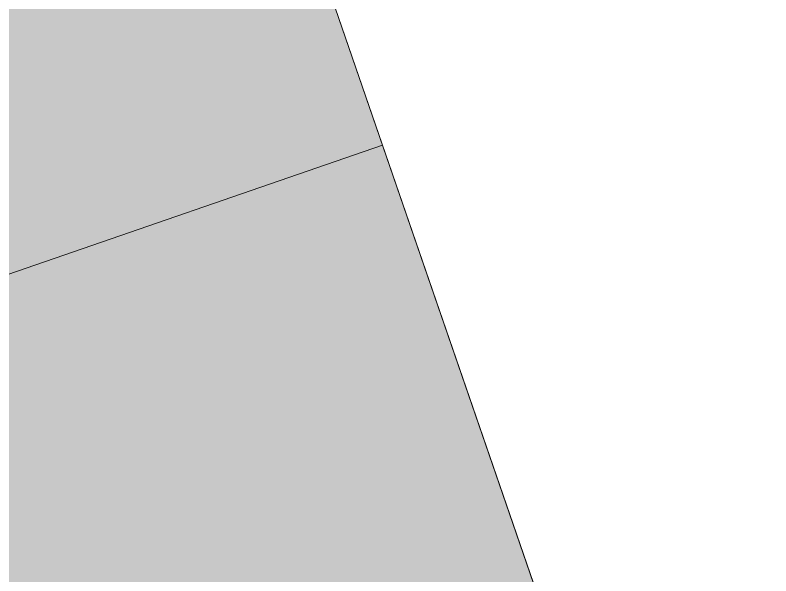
# Model space of a CAD drawing. Header units: metres. Extents: x -2515 to -2174, y 3875 to 4127.
# Drawn here: x -2387.5114 to -2387.49163, y 3977.68747 to 3977.70214 of the extents above; entities that cross this region are included whole.
import ezdxf

# ---------------------------------------------------------------- set-up
doc = ezdxf.new("R2010")
doc.units = ezdxf.units.M
doc.layers.add('A-GENM', color=13, linetype='Continuous', lineweight=5)
doc.layers.add('A-WALL', color=113, linetype='Continuous', lineweight=5)

# ---------------------------------------------------------------- blocks, each defined once
blk = doc.blocks.new('WALL_FINISH - M-TIL2 Wall Tile-2622498-GA - TENANCY PLAN')
at = {"layer": 'A-GENM'}
blk.add_line((0.119955, 0), (0, 0), dxfattribs=at)

msp = doc.modelspace()

# ---------------------------------------------------------------- hatches: boundary and pattern name
at = {"layer": 'A-WALL'}
for points in [[(-2393.022655, 3975.797746), (-2387.501786, 3977.698734), (-2387.50667, 3977.712917), (-2393.022655, 3975.813611)], [(-2392.932655, 3975.73355), (-2387.472485, 3977.613637), (-2387.501786, 3977.698734), (-2392.932655, 3975.828736), (-2392.932655, 3975.738715)]]:
    msp.add_hatch(color=7, dxfattribs=at).paths.add_polyline_path(points)

# ---------------------------------------------------------------- linework, layer by layer
at = {"layer": 'A-WALL', "color": 7}
msp.add_line((-2387.467601, 3977.599454), (-2387.50667, 3977.712917), dxfattribs=at)
at = {"layer": 'A-WALL'}
msp.add_line((-2387.501786, 3977.698734), (-2393.022655, 3975.797746), dxfattribs=at)

# ---------------------------------------------------------------- block references
at = {"layer": 'A-GENM', "rotation": 109.0000000003831}
msp.add_blockref('WALL_FINISH - M-TIL2 Wall Tile-2622498-GA - TENANCY PLAN', (-2387.467604, 3977.599458), dxfattribs=at)

doc.saveas('drawing.dxf')
